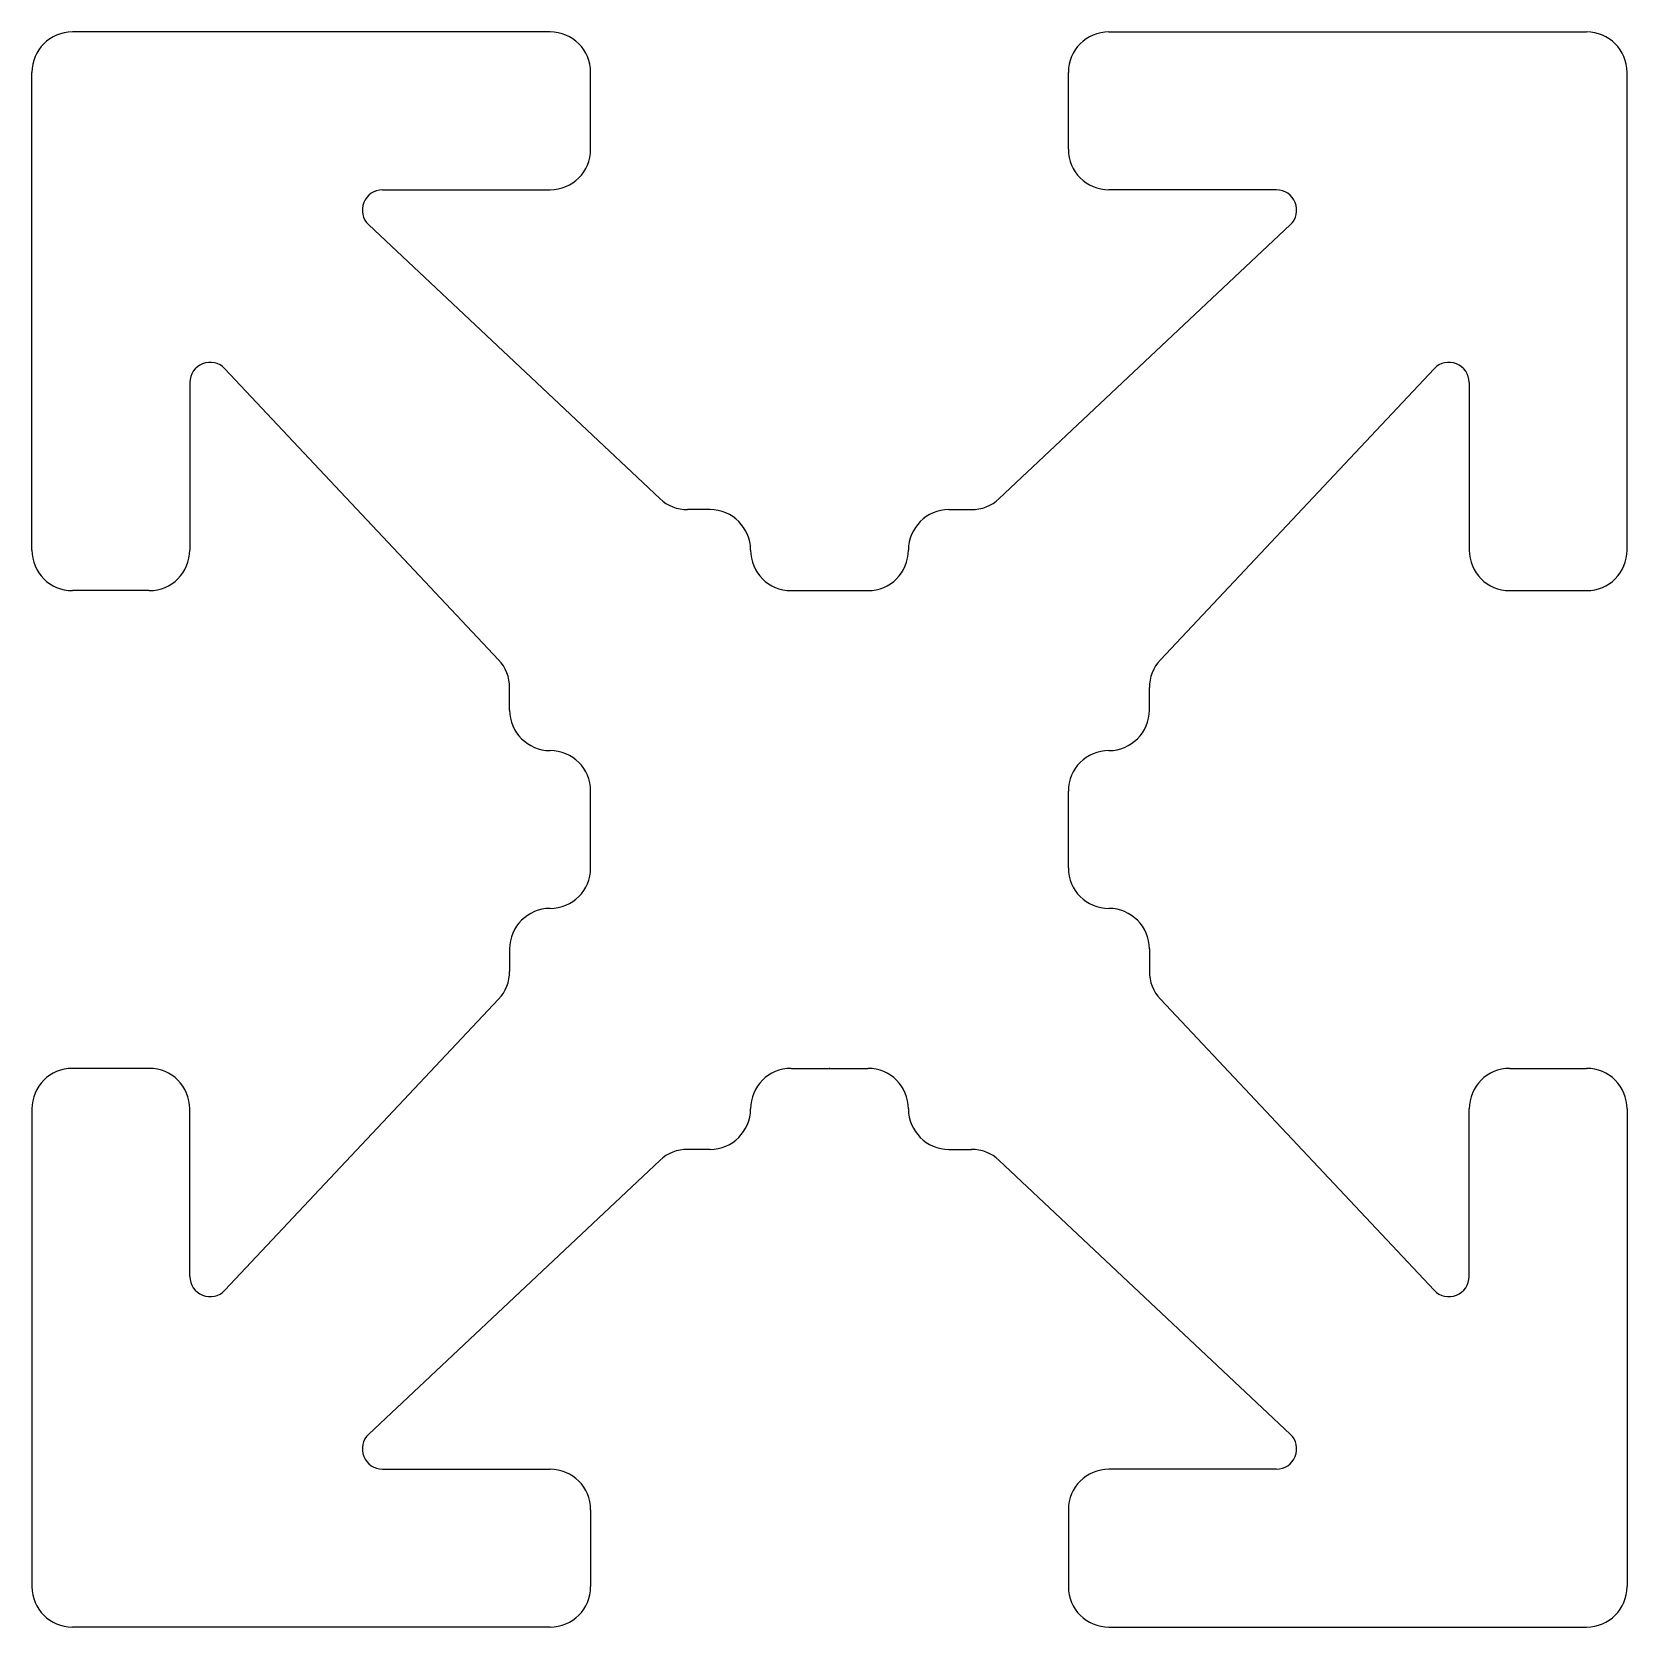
# Model space of a CAD drawing. Header units: inches. Extents: x -0.197 to 0.197, y -0.197 to 0.197.
import ezdxf

# ---------------------------------------------------------------- set-up
doc = ezdxf.new("R2010")
doc.units = ezdxf.units.IN
doc.header["$MEASUREMENT"] = 0
doc.header["$PDSIZE"] = -1

msp = doc.modelspace()

# ---------------------------------------------------------------- linework, layer by layer
at = {"color": 7, "linetype": 'Continuous'}
for p, q in [((-0.069, 0.197), (-0.187, 0.197)), ((0.069, 0.197), (0.187, 0.197)), ((-0.197, 0.069), (-0.197, 0.187)), ((-0.059, 0.168), (-0.059, 0.187)), ((0.059, 0.168), (0.059, 0.187)), ((0.197, 0.069), (0.197, 0.187)), ((-0.11039, 0.158), (-0.069, 0.158)), ((0.11039, 0.158), (0.069, 0.158)), ((-0.04189, 0.08172), (-0.11381, 0.14936)), ((0.04189, 0.08172), (0.11381, 0.14936)), ((-0.158, 0.11039), (-0.158, 0.069)), ((-0.08172, 0.04189), (-0.14936, 0.11381)), ((0.08172, 0.04189), (0.14936, 0.11381)), ((0.158, 0.11039), (0.158, 0.069)), ((-0.0295, 0.079), (-0.03504, 0.079)), ((0.0295, 0.079), (0.03504, 0.079)), ((-0.168, 0.059), (-0.187, 0.059)), ((-0.0095, 0.059), (0.0095, 0.059)), ((0.168, 0.059), (0.187, 0.059)), ((-0.079, 0.0295), (-0.079, 0.03504)), ((0.079, 0.0295), (0.079, 0.03504)), ((-0.059, -0.0095), (-0.059, 0.0095)), ((0.059, -0.0095), (0.059, 0.0095)), ((-0.079, -0.0295), (-0.079, -0.03504)), ((0.079, -0.0295), (0.079, -0.03504)), ((-0.08172, -0.04189), (-0.14936, -0.11381)), ((0.08172, -0.04189), (0.14936, -0.11381)), ((-0.168, -0.059), (-0.187, -0.059)), ((-0.0095, -0.059), (0.0095, -0.059)), ((0.168, -0.059), (0.187, -0.059)), ((-0.197, -0.069), (-0.197, -0.187)), ((-0.158, -0.11039), (-0.158, -0.069)), ((0.158, -0.11039), (0.158, -0.069)), ((0.197, -0.069), (0.197, -0.187)), ((-0.04189, -0.08172), (-0.11381, -0.14936)), ((-0.0295, -0.079), (-0.03504, -0.079)), ((0.0295, -0.079), (0.03504, -0.079)), ((0.04189, -0.08172), (0.11381, -0.14936)), ((-0.11039, -0.158), (-0.069, -0.158)), ((0.11039, -0.158), (0.069, -0.158)), ((-0.059, -0.168), (-0.059, -0.187)), ((0.059, -0.168), (0.059, -0.187)), ((-0.069, -0.197), (-0.187, -0.197)), ((0.069, -0.197), (0.187, -0.197))]:
    msp.add_line(p, q, dxfattribs=at)
for centre, radius, start, end in [((-0.187, 0.187), 0.01, 90, 180), ((-0.069, 0.187), 0.01, 0, 90), ((0.069, 0.187), 0.01, 90, 180), ((0.187, 0.187), 0.01, 360, 90), ((-0.069, 0.168), 0.01, 270, 0), ((0.069, 0.168), 0.01, 180, 270), ((-0.11039, 0.153), 0.005, 90, 226.757), ((0.11039, 0.153), 0.005, 313.243, 90), ((-0.153, 0.11039), 0.005, 43.243, 180), ((0.153, 0.11039), 0.005, 360, 136.757), ((-0.03504, 0.089), 0.01, 226.757, 270), ((-0.0295, 0.069), 0.01, 0, 90), ((0.0295, 0.069), 0.01, 90, 180), ((0.03504, 0.089), 0.01, 270, 313.243), ((-0.187, 0.069), 0.01, 180, 270), ((-0.168, 0.069), 0.01, 270, 0), ((-0.0095, 0.069), 0.01, 180, 270), ((0.0095, 0.069), 0.01, 270, 0), ((0.168, 0.069), 0.01, 180, 270), ((0.187, 0.069), 0.01, 270, 0), ((-0.089, 0.03504), 0.01, 0, 43.243), ((0.089, 0.03504), 0.01, 136.757, 180), ((-0.069, 0.0295), 0.01, 180, 270), ((0.069, 0.0295), 0.01, 270, 0), ((-0.069, 0.0095), 0.01, 0, 90), ((0.069, 0.0095), 0.01, 90, 180), ((-0.069, -0.0095), 0.01, 270, 0), ((0.069, -0.0095), 0.01, 180, 270), ((-0.069, -0.0295), 0.01, 90, 180), ((0.069, -0.0295), 0.01, 0, 90), ((-0.089, -0.03504), 0.01, 316.757, 0), ((0.089, -0.03504), 0.01, 180, 223.243), ((-0.187, -0.069), 0.01, 90, 180), ((-0.168, -0.069), 0.01, 0, 90), ((-0.0095, -0.069), 0.01, 90, 180), ((0.0095, -0.069), 0.01, 0, 90), ((0.168, -0.069), 0.01, 90, 180), ((0.187, -0.069), 0.01, 0, 90), ((-0.0295, -0.069), 0.01, 270, 0), ((0.0295, -0.069), 0.01, 180, 270), ((-0.03504, -0.089), 0.01, 90, 133.243), ((0.03504, -0.089), 0.01, 46.757, 90), ((-0.153, -0.11039), 0.005, 180, 316.757), ((0.153, -0.11039), 0.005, 223.243, 0), ((-0.11039, -0.153), 0.005, 133.243, 270), ((0.11039, -0.153), 0.005, 270, 46.757), ((-0.069, -0.168), 0.01, 0, 90), ((0.069, -0.168), 0.01, 90, 180), ((-0.187, -0.187), 0.01, 180, 270), ((-0.069, -0.187), 0.01, 270, 0), ((0.069, -0.187), 0.01, 180, 270), ((0.187, -0.187), 0.01, 270, 0)]:
    msp.add_arc(centre, radius, start, end, dxfattribs=at)
msp.add_point((0, -0.059), dxfattribs=at)

doc.saveas('drawing.dxf')
